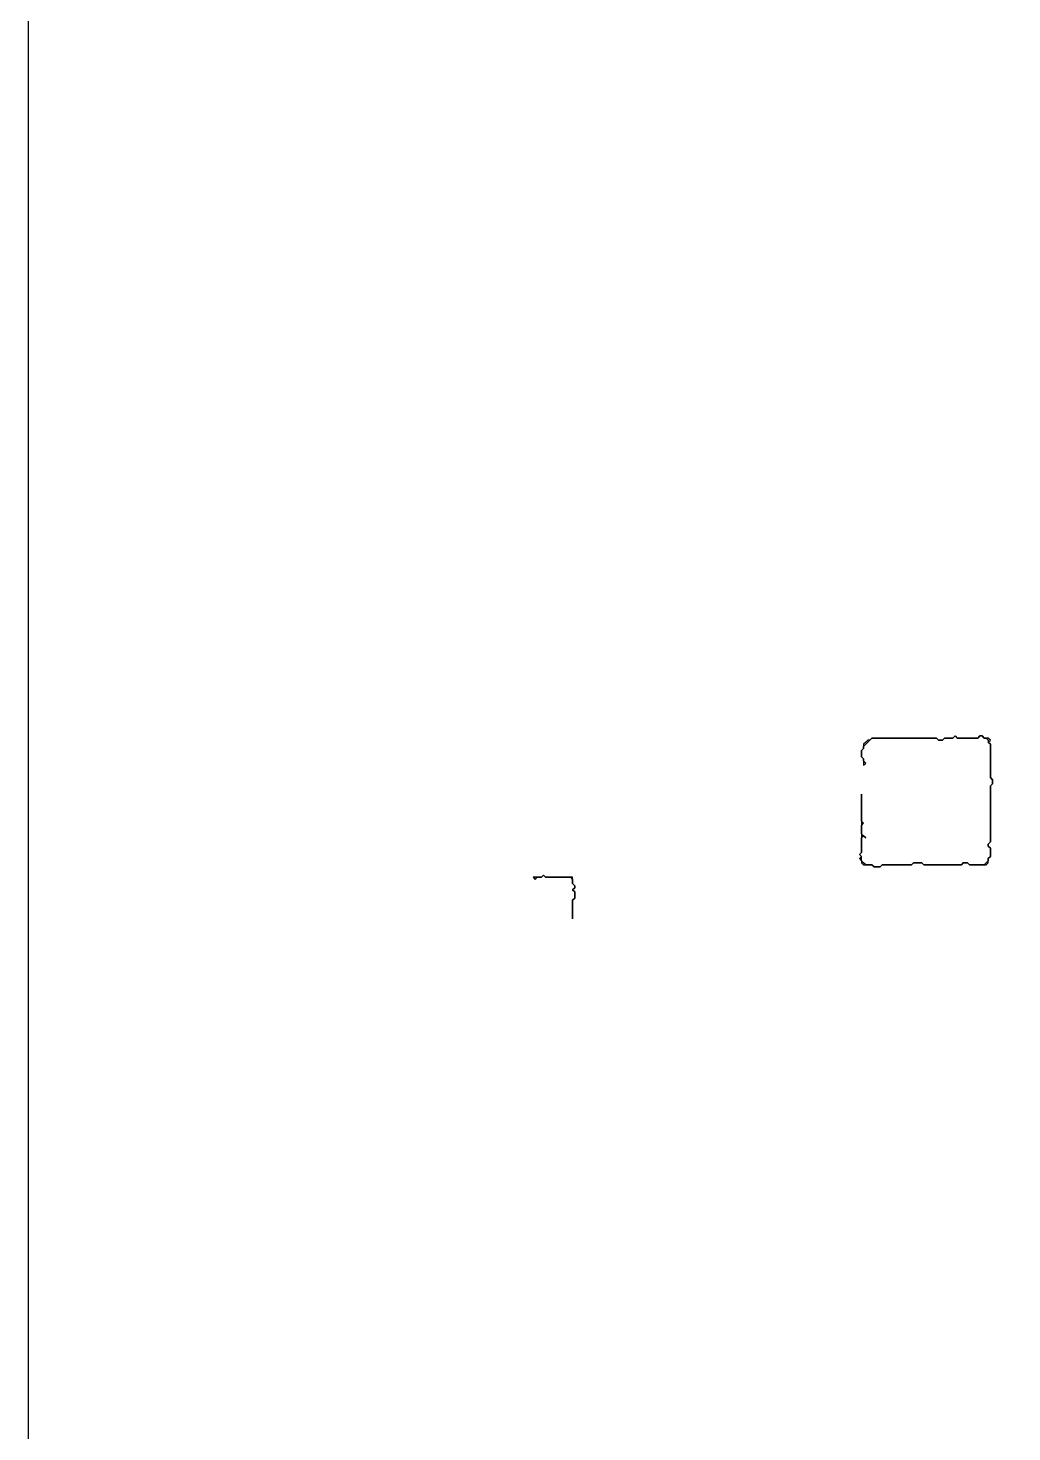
# Model space of a CAD drawing. Header units: metres. Extents: x 0 to 600, y 0 to 400.
# Drawn here: x 0 to 70.4, y 100.5 to 201 of the extents above; entities that cross this region are included whole.
import ezdxf

# ---------------------------------------------------------------- set-up
doc = ezdxf.new("R2010")
doc.units = ezdxf.units.M

msp = doc.modelspace()

# ---------------------------------------------------------------- linework, layer by layer
for points in [[(0, 0), (600, 0), (600, 400), (0, 400), (0, 0)], [(66.37, 150.3), (66.22, 150.15), (66.07, 150.15), (65.92, 150.15), (65.77, 150.15), (65.62, 150.15), (65.48, 150), (65.33, 150), (65.18, 150), (65.03, 150.15), (64.88, 150.15), (64.73, 150.15), (64.58, 150.15), (64.43, 150.15), (64.29, 150.15), (64.14, 150.15), (63.99, 150.15), (63.84, 150.15), (63.69, 150.15), (63.54, 150.15), (63.39, 150.15), (63.24, 150.15), (63.1, 150.15), (62.95, 150.15), (62.8, 150.15), (62.65, 150.15), (62.5, 150.15), (62.35, 150.15), (62.2, 150.15), (62.05, 150.15), (61.9, 150.15), (61.76, 150.15), (61.61, 150.15), (61.46, 150.15), (61.31, 150.15), (61.16, 150.15), (61.01, 150.15), (60.86, 150.15), (60.71, 150.15), (60.57, 150.15), (60.42, 150.15), (60.27, 150), (60.12, 150), (59.97, 149.85), (59.82, 149.7), (59.82, 149.55), (59.82, 149.4), (59.67, 149.26), (59.67, 149.11), (59.67, 148.96), (59.67, 148.81), (59.82, 148.66), (59.82, 148.51), (59.82, 148.36), (59.82, 148.21), (59.97, 148.36), (59.82, 148.51), (59.82, 148.66), (59.67, 148.81), (59.67, 148.96), (59.67, 149.11), (59.67, 149.26), (59.82, 149.4), (59.82, 149.55), (59.97, 149.7), (60.12, 149.85), (60.27, 150), (60.42, 150.15), (60.57, 150.15), (60.71, 150.15), (60.86, 150.15), (61.01, 150.15), (61.16, 150.15), (61.31, 150.15), (61.46, 150.15), (61.61, 150.15), (61.76, 150.15), (61.9, 150.15), (62.05, 150.15), (62.2, 150.15), (62.35, 150.15), (62.5, 150.15), (62.65, 150.15), (62.8, 150.15), (62.95, 150.15), (63.1, 150.15), (63.24, 150.15), (63.39, 150.15), (63.54, 150.15), (63.69, 150.15), (63.84, 150.15), (63.99, 150.15), (64.14, 150.15), (64.29, 150.15), (64.43, 150.15), (64.58, 150.15), (64.73, 150.15), (64.88, 150.15), (65.03, 150.15), (65.18, 150), (65.33, 150), (65.48, 150), (65.62, 150.15), (65.77, 150.15), (65.92, 150.15), (66.07, 150.15), (66.22, 150.15), (66.37, 150.3), (66.52, 150.15), (66.67, 150.15), (66.82, 150.15), (66.96, 150.15), (67.11, 150.15), (67.26, 150.15), (67.41, 150.15), (67.56, 150.15), (67.71, 150.15), (67.86, 150.15), (68.01, 150.15), (68.15, 150.3), (68.3, 150.3), (68.45, 150.15), (68.6, 150.15), (68.75, 150), (68.75, 149.85), (68.9, 149.7), (68.9, 149.55), (68.9, 149.4), (68.9, 149.26), (68.9, 149.11), (68.9, 148.96), (68.9, 148.81), (68.9, 148.66), (68.9, 148.51), (68.9, 148.36), (68.9, 148.21), (68.9, 148.07), (68.9, 147.92), (68.9, 147.77), (68.9, 147.62), (68.9, 147.47), (68.9, 147.32), (69.05, 147.17), (69.05, 147.02), (69.05, 146.88), (68.9, 146.73), (68.9, 146.58), (68.9, 146.43), (68.9, 146.28), (68.9, 146.13), (68.9, 145.98), (68.9, 145.83), (68.9, 145.68), (68.9, 145.54), (68.9, 145.39), (68.9, 145.24), (68.9, 145.09), (68.9, 144.94), (68.9, 144.79), (68.9, 144.64), (68.9, 144.49), (68.9, 144.35), (68.9, 144.2), (68.9, 144.05), (68.9, 143.9), (68.9, 143.75), (68.9, 143.6), (68.9, 143.45), (68.9, 143.3), (68.9, 143.15), (68.9, 143.01), (68.9, 142.86), (68.9, 142.71), (68.75, 142.56), (68.75, 142.41), (68.9, 142.26), (68.9, 142.11), (68.9, 141.96), (68.9, 141.82), (68.9, 141.67), (68.75, 141.52), (68.75, 141.37), (68.6, 141.22), (68.45, 141.07), (68.3, 141.07), (68.15, 141.07), (68.01, 141.07), (67.86, 141.07), (67.71, 141.07), (67.56, 141.07), (67.41, 141.07), (67.26, 141.22), (67.11, 141.22), (66.96, 141.22), (66.82, 141.07), (66.67, 141.07), (66.52, 141.07), (66.37, 141.07), (66.22, 141.07), (66.07, 141.07), (65.92, 141.07), (65.77, 141.07), (65.62, 141.07), (65.48, 141.07), (65.33, 141.07), (65.18, 141.07), (65.03, 141.07), (64.88, 141.07), (64.73, 141.07), (64.58, 141.07), (64.43, 141.07), (64.29, 141.07), (64.14, 141.07), (63.99, 141.22), (63.84, 141.22), (63.69, 141.22), (63.54, 141.22), (63.39, 141.22), (63.24, 141.07), (63.1, 141.07), (62.95, 141.07), (62.8, 141.07), (62.65, 141.07), (62.5, 141.07), (62.35, 141.07), (62.2, 141.07), (62.05, 141.07), (61.9, 141.07), (61.76, 141.07), (61.61, 141.07), (61.46, 141.07), (61.31, 141.07), (61.16, 141.07), (61.01, 140.92), (60.86, 140.92), (60.71, 140.92), (60.57, 140.92), (60.42, 141.07), (60.27, 141.07), (60.12, 141.07), (59.97, 141.07), (59.82, 141.22), (59.67, 141.37), (59.67, 141.52), (59.67, 141.67), (59.52, 141.82), (59.67, 141.96), (59.67, 142.11), (59.67, 142.26), (59.67, 142.41), (59.67, 142.56), (59.67, 142.71), (59.67, 142.86), (59.67, 143.01), (59.82, 143.15), (59.97, 143.01), (59.82, 143.15), (59.67, 143.3), (59.67, 143.45), (59.67, 143.6), (59.67, 143.75), (59.67, 143.9), (59.82, 144.05), (59.67, 144.2), (59.67, 144.35), (59.67, 144.49), (59.67, 144.64), (59.67, 144.79), (59.67, 144.94), (59.67, 145.09), (59.67, 145.24), (59.67, 145.39), (59.67, 145.54), (59.67, 145.68), (59.67, 145.83), (59.67, 145.98), (59.67, 146.13), (59.67, 145.98), (59.67, 145.83), (59.67, 145.68), (59.67, 145.54), (59.67, 145.39), (59.67, 145.24), (59.67, 145.09), (59.67, 144.94), (59.67, 144.79), (59.67, 144.64), (59.67, 144.49), (59.67, 144.35), (59.67, 144.2), (59.67, 144.05), (59.67, 143.9), (59.67, 143.75), (59.67, 143.6), (59.67, 143.45), (59.67, 143.3), (59.67, 143.15), (59.67, 143.01), (59.67, 142.86), (59.67, 142.71), (59.67, 142.56), (59.67, 142.41), (59.67, 142.26), (59.67, 142.11), (59.67, 141.96), (59.52, 141.82), (59.67, 141.67), (59.52, 141.52), (59.67, 141.37), (59.67, 141.22), (59.82, 141.07), (59.97, 141.07), (60.12, 141.07), (60.27, 141.07), (60.42, 141.07), (60.57, 140.92), (60.71, 140.92), (60.86, 140.92), (61.01, 140.92), (61.16, 141.07), (61.31, 141.07), (61.46, 141.07), (61.61, 141.07), (61.76, 141.07), (61.9, 141.07), (62.05, 141.07), (62.2, 141.07), (62.35, 141.07), (62.5, 141.07), (62.65, 141.07), (62.8, 141.07), (62.95, 141.07), (63.1, 141.07), (63.24, 141.07), (63.39, 141.22), (63.54, 141.22), (63.69, 141.22), (63.84, 141.22), (63.99, 141.22), (64.14, 141.07), (64.29, 141.07), (64.43, 141.07), (64.58, 141.07), (64.73, 141.07), (64.88, 141.07), (65.03, 141.07), (65.18, 141.07), (65.33, 141.07), (65.48, 141.07), (65.62, 141.07), (65.77, 141.07), (65.92, 141.07), (66.07, 141.07), (66.22, 141.07), (66.37, 141.07), (66.52, 141.07), (66.67, 141.07), (66.82, 141.07), (66.96, 141.22), (67.11, 141.22), (67.26, 141.22), (67.41, 141.07), (67.56, 141.07), (67.71, 141.07), (67.86, 141.07), (68.01, 141.07), (68.15, 141.07), (68.3, 141.07), (68.45, 141.07), (68.6, 141.07), (68.75, 141.22), (68.75, 141.37), (68.75, 141.52), (68.9, 141.67), (68.9, 141.82), (68.9, 141.96), (68.9, 142.11), (68.9, 142.26), (68.75, 142.41), (68.75, 142.56), (68.9, 142.71), (68.9, 142.86), (68.9, 143.01), (68.9, 143.15), (68.9, 143.3), (68.9, 143.45), (68.9, 143.6), (68.9, 143.75), (68.9, 143.9), (68.9, 144.05), (68.9, 144.2), (68.9, 144.35), (68.9, 144.49), (68.9, 144.64), (68.9, 144.79), (68.9, 144.94), (68.9, 145.09), (68.9, 145.24), (68.9, 145.39), (68.9, 145.54), (68.9, 145.68), (68.9, 145.83), (68.9, 145.98), (68.9, 146.13), (68.9, 146.28), (68.9, 146.43), (68.9, 146.58), (68.9, 146.73), (69.05, 146.88), (69.05, 147.02), (69.05, 147.17), (68.9, 147.32), (68.9, 147.47), (68.9, 147.62), (68.9, 147.77), (68.9, 147.92), (68.9, 148.07), (68.9, 148.21), (68.9, 148.36), (68.9, 148.51), (68.9, 148.66), (68.9, 148.81), (68.9, 148.96), (68.9, 149.11), (68.9, 149.26), (68.9, 149.4), (68.9, 149.55), (68.9, 149.7), (68.75, 149.85), (68.9, 150), (68.75, 150.15), (68.6, 150.15), (68.45, 150.15), (68.3, 150.3), (68.15, 150.3), (68.01, 150.15), (67.86, 150.15), (67.71, 150.15), (67.56, 150.15), (67.41, 150.15), (67.26, 150.15), (67.11, 150.15), (66.96, 150.15), (66.82, 150.15), (66.67, 150.15), (66.52, 150.15)], [(36.9, 140.33), (36.76, 140.18), (36.61, 140.18), (36.46, 140.18), (36.31, 140.18), (36.16, 140.18), (36.31, 140.03), (36.46, 140.18), (36.61, 140.18), (36.76, 140.18), (36.9, 140.33), (37.05, 140.18), (37.2, 140.18), (37.35, 140.18), (37.5, 140.18), (37.65, 140.18), (37.8, 140.18), (37.95, 140.18), (38.1, 140.18), (38.24, 140.18), (38.39, 140.18), (38.54, 140.18), (38.69, 140.18), (38.84, 140.18), (38.99, 140.03), (38.99, 139.88), (38.99, 139.73), (39.14, 139.58), (39.14, 139.43), (38.99, 139.29), (39.14, 139.14), (39.14, 138.99), (39.14, 138.84), (39.14, 138.69), (38.99, 138.54), (38.99, 138.39), (38.99, 138.24), (38.99, 138.1), (38.99, 137.95), (38.99, 137.8), (38.99, 137.65), (38.99, 137.5), (38.99, 137.35), (38.99, 137.2), (38.99, 137.35), (38.99, 137.5), (38.99, 137.65), (38.99, 137.8), (38.99, 137.95), (38.99, 138.1), (38.99, 138.24), (38.99, 138.39), (38.99, 138.54), (39.14, 138.69), (39.14, 138.84), (39.14, 138.99), (39.14, 139.14), (38.99, 139.29), (39.14, 139.43), (39.14, 139.58), (38.99, 139.73), (38.99, 139.88), (38.99, 140.03), (38.99, 140.18), (38.84, 140.18), (38.69, 140.18), (38.54, 140.18), (38.39, 140.18), (38.24, 140.18), (38.1, 140.18), (37.95, 140.18), (37.8, 140.18), (37.65, 140.18), (37.5, 140.18), (37.35, 140.18), (37.2, 140.18), (37.05, 140.18)]]:
    msp.add_lwpolyline(points)

doc.saveas('drawing.dxf')
